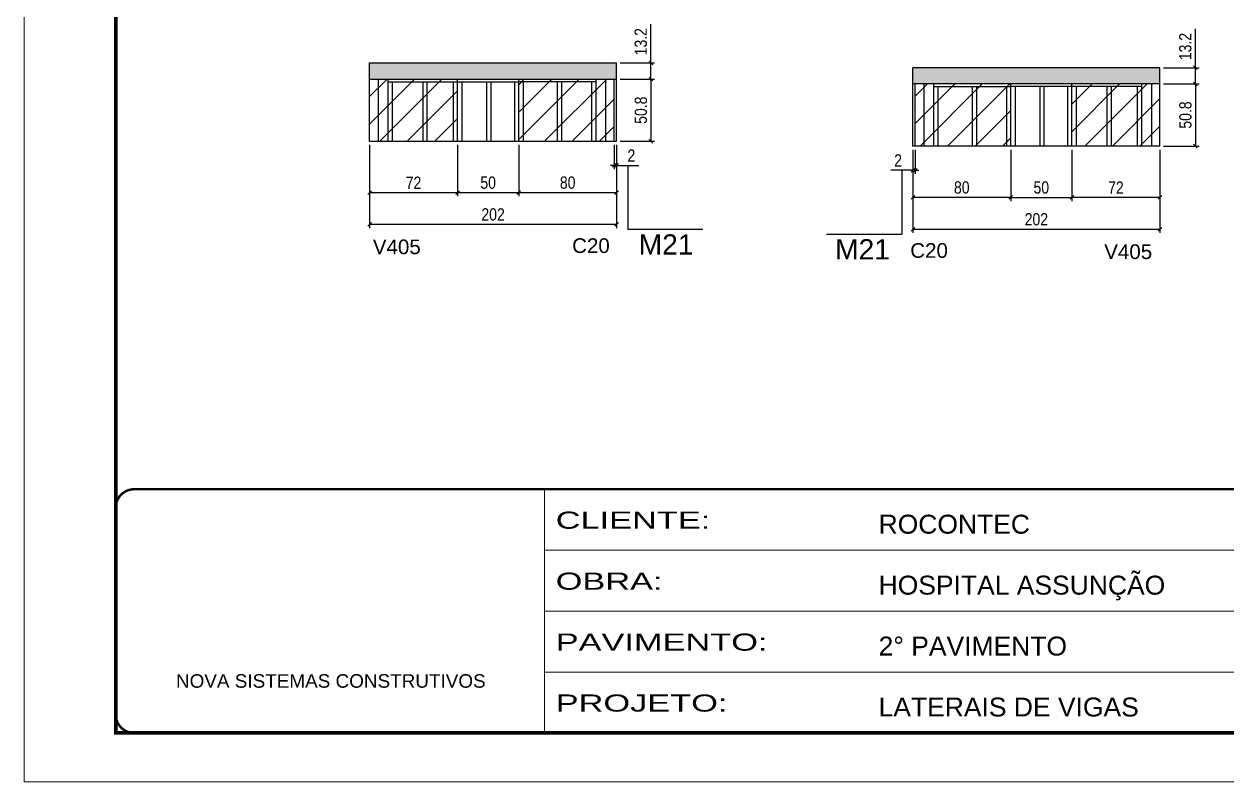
# Model space of a CAD drawing. Extents: x 137137 to 143418, y 10464 to 34486.
# Drawn here: x 138722 to 139706, y 18504 to 19124 of the extents above; entities that cross this region are included whole.
import ezdxf

# ---------------------------------------------------------------- set-up
doc = ezdxf.new("R2010")
doc.units = 0
doc.linetypes.add('CONTINUO', pattern=[0])
doc.linetypes.add('DASHED', pattern=[0.75, 0.5, -0.25])
for name, color, linetype in [('5', 5, 'Continuous'), ('COTA', 241, 'Continuous'), ('NOMENCLATURA', 7, 'Continuous'), ('Painéis', 200, 'Continuous'), ('Reaproveitamento', 251, 'Continuous'), ('SARR_2.2x7', 40, 'Continuous'), ('SARR_3.5x7', 81, 'Continuous')]:
    doc.layers.add(name, color=color, linetype=linetype)
doc.layers.add('Folhas', color=255, linetype='Continuous', lineweight=9)
doc.layers.add('SARRAFO DE PRESSAO', color=251, linetype='DASHED', lineweight=9)
doc.styles.add('ARIAL', font='arial.ttf')
doc.styles.add('COTA TECNICA', font='techl___.ttf', dxfattribs={"height": 10})
doc.styles.get("Standard").update_dxf_attribs({"font": 'arial.ttf'})
doc.styles.add('Tecnologia', font='')
doc.styles.get('Tecnologia').set_extended_font_data('Forgotten Futurist')
doc.dimstyles.new('PAINEL', dxfattribs={"dimtxt": 10, "dimasz": 3, "dimexe": 3, "dimexo": 3, "dimgap": 3, "dimtad": 1, "dimdec": 1, "dimzin": 12, "dimdsep": 46, "dimtxsty": 'COTA TECNICA', "dimblk1": 'OBLIQUE', "dimblk2": 'OBLIQUE', "dimsah": 1, "dimcen": 0.9, "dimclrd": 4, "dimclre": 4, "dimclrt": 240, "dimadec": 1, "dimazin": 3, "dimtfac": 1, "dimtdec": 1, "dimtmove": 0, "dimatfit": 3, "dimfxl": 1, "dimtolj": 1, "dimtzin": 12, "dimarcsym": 0})
pattern_1 = [(45, (-1585, -4e-12), (-11.2253202, 11.2253202), [])]
pattern_2 = [(45, (-1745.404, -4e-12), (-11.2253202, 11.2253202), [])]

# ---------------------------------------------------------------- blocks, each defined once
blk = doc.blocks.new('9999999999')
at = {"color": 30, "linetype": 'CONTINUO'}
for p, q in [((98564.56, 34230.21), (98564.56, 34429.45)), ((98564.56, 34379.64), (99583.98, 34379.64)), ((98564.56, 34329.83), (99487.98, 34329.83)), ((98564.56, 34280.02), (99487.98, 34280.02))]:
    blk.add_line(p, q, dxfattribs=at)
at = {"color": 30, "linetype": 'CONTINUO', "const_width": 2}
blk.add_lwpolyline([(99583.98, 34230.21), (99583.98, 34414.45, 0.414214), (99568.98, 34429.45), (98228.98, 34429.45, 0.414214), (98213.98, 34414.45), (98213.98, 34245.21, 0.414214), (98228.98, 34230.21), (99583.98, 34230.21)], format="xyb", dxfattribs=at)
at = {"layer": 'Folhas'}
blk.add_lwpolyline([(98138.98, 34190.21), (99623.98, 34190.21), (99623.98, 35240.21), (98138.98, 35240.21)], close=True, dxfattribs=at)
at = {"layer": 'Folhas', "color": 30, "const_width": 3}
blk.add_lwpolyline([(98213.98, 34230.21), (99583.98, 34230.21), (99583.98, 35200.21), (98213.98, 35200.21)], close=True, dxfattribs=at)
at = {"color": 7, "linetype": 'Continuous', "ltscale": 5, "style": 'ARIAL'}
for s, height, p in [('ROCONTEC', 15.483, (98837.68, 34393.13)), ('HOSPITAL ASSUNÇÃO', 15.4829, (98837.68, 34343.32)), ('2° PAVIMENTO', 15.4829, (98837.68, 34293.51)), ('NOVA SISTEMAS CONSTRUTIVOS', 11.0592, (98263.19, 34267.21)), ('LATERAIS DE VIGAS', 15.4829, (98837.68, 34243.7))]:
    blk.add_text(s, height=height, dxfattribs=at).set_placement(p)
at = {"layer": 'Folhas', "color": 7, "style": 'Tecnologia', "width": 1.5}
for s, p in [('CLIENTE:', (98573.65, 34397.17)), ('OBRA:', (98573.65, 34347.31)), ('PAVIMENTO:', (98573.65, 34297.5)), ('PROJETO:', (98573.65, 34247.69))]:
    blk.add_text(s, height=14, dxfattribs=at).set_placement(p)
blk = doc.blocks.new('_Oblique')
at = {"color": 0, "linetype": 'ByBlock', "lineweight": -2}
blk.add_line((-0.5, -0.5), (0.5, 0.5), dxfattribs=at)
blk = doc.blocks.new('*D1901')
at = {"layer": 'COTA', "color": 4, "lineweight": -2, "ltscale": 25, "transparency": 16777216}
for p, q in [((139004.74, 19024.95), (139004.74, 18956.99)), ((139206.78, 19024.95), (139206.78, 18956.99)), ((139206.78, 18959.99), (139004.74, 18959.99))]:
    blk.add_line(p, q, dxfattribs=at)
at = {"layer": 'Defpoints', "color": 0, "ltscale": 25, "transparency": 16777216}
for p in [(139004.74, 19027.95), (139206.78, 19027.95), (139004.74, 18959.99)]:
    blk.add_point(p, dxfattribs=at)
at = {"layer": 'COTA', "color": 4, "lineweight": -2, "ltscale": 25, "transparency": 16777216, "xscale": 3, "yscale": 3, "zscale": 3, "rotation": 180}
blk.add_blockref('_Oblique', (139004.74, 18959.99), dxfattribs=at)
at = {"layer": 'COTA', "color": 4, "lineweight": -2, "ltscale": 25, "transparency": 16777216, "xscale": 3, "yscale": 3, "zscale": 3}
blk.add_blockref('_Oblique', (139206.78, 18959.99), dxfattribs=at)
at = {"layer": 'COTA', "color": 240, "ltscale": 25, "transparency": 16777216, "insert": (139105.76, 18968.09), "char_height": 10, "attachment_point": 5, "style": 'COTA TECNICA'}
blk.add_mtext('\\A1;202', dxfattribs=at)
blk = doc.blocks.new('*D1902')
at = {"layer": 'COTA', "color": 4, "lineweight": -2, "ltscale": 25, "transparency": 16777216}
for p, q in [((139004.74, 19024.95), (139004.74, 18982.98)), ((139076.74, 19024.95), (139076.74, 18982.98)), ((139004.74, 18985.98), (139076.74, 18985.98))]:
    blk.add_line(p, q, dxfattribs=at)
at = {"layer": 'Defpoints', "color": 0, "ltscale": 25, "transparency": 16777216}
for p in [(139004.74, 19027.95), (139076.74, 19027.95), (139076.74, 18985.98)]:
    blk.add_point(p, dxfattribs=at)
at = {"layer": 'COTA', "color": 4, "lineweight": -2, "ltscale": 25, "transparency": 16777216, "xscale": 3, "yscale": 3, "zscale": 3, "rotation": 180}
blk.add_blockref('_Oblique', (139004.74, 18985.98), dxfattribs=at)
at = {"layer": 'COTA', "color": 4, "lineweight": -2, "ltscale": 25, "transparency": 16777216, "xscale": 3, "yscale": 3, "zscale": 3}
blk.add_blockref('_Oblique', (139076.74, 18985.98), dxfattribs=at)
at = {"layer": 'COTA', "color": 240, "ltscale": 25, "transparency": 16777216, "insert": (139040.74, 18994.05), "char_height": 10, "attachment_point": 5, "style": 'COTA TECNICA'}
blk.add_mtext('\\A1;72', dxfattribs=at)
blk = doc.blocks.new('*D1600')
at = {"layer": 'COTA', "color": 4, "lineweight": -2, "ltscale": 25, "transparency": 16777216}
for p, q in [((139126.74, 19024.95), (139126.74, 18982.98)), ((139206.78, 19024.95), (139206.78, 18982.98)), ((139126.74, 18985.98), (139206.78, 18985.98))]:
    blk.add_line(p, q, dxfattribs=at)
at = {"layer": 'Defpoints', "color": 0, "ltscale": 25, "transparency": 16777216}
for p in [(139126.74, 19027.95), (139206.78, 19027.95), (139206.78, 18985.98)]:
    blk.add_point(p, dxfattribs=at)
at = {"layer": 'COTA', "color": 4, "lineweight": -2, "ltscale": 25, "transparency": 16777216, "xscale": 3, "yscale": 3, "zscale": 3, "rotation": 180}
blk.add_blockref('_Oblique', (139126.74, 18985.98), dxfattribs=at)
at = {"layer": 'COTA', "color": 4, "lineweight": -2, "ltscale": 25, "transparency": 16777216, "xscale": 3, "yscale": 3, "zscale": 3}
blk.add_blockref('_Oblique', (139206.78, 18985.98), dxfattribs=at)
at = {"layer": 'COTA', "color": 240, "ltscale": 25, "transparency": 16777216, "insert": (139166.76, 18994.1), "char_height": 10, "attachment_point": 5, "style": 'COTA TECNICA'}
blk.add_mtext('\\A1;80', dxfattribs=at)
blk = doc.blocks.new('*D1903')
at = {"layer": 'COTA', "color": 4, "lineweight": -2, "ltscale": 25, "transparency": 16777216}
for p, q in [((139209.78, 19078.75), (139237.77, 19078.75)), ((139234.77, 19078.75), (139234.77, 19027.95)), ((139209.78, 19027.95), (139237.77, 19027.95))]:
    blk.add_line(p, q, dxfattribs=at)
at = {"layer": 'Defpoints', "color": 0, "ltscale": 25, "transparency": 16777216}
for p in [(139206.78, 19078.75), (139206.78, 19027.95), (139234.77, 19027.95)]:
    blk.add_point(p, dxfattribs=at)
at = {"layer": 'COTA', "color": 4, "lineweight": -2, "ltscale": 25, "transparency": 16777216, "xscale": 3, "yscale": 3, "zscale": 3}
for p, rotation in [((139234.77, 19078.75), 90), ((139234.77, 19027.95), 270)]:
    blk.add_blockref('_Oblique', p, dxfattribs=dict(at, rotation=rotation))
at = {"layer": 'COTA', "color": 240, "ltscale": 25, "transparency": 16777216, "insert": (139226.64, 19053.35), "char_height": 10, "attachment_point": 5, "rotation": 90, "style": 'COTA TECNICA'}
blk.add_mtext('\\A1;50.8', dxfattribs=at)
blk = doc.blocks.new('*D1904')
at = {"layer": 'COTA', "color": 4, "lineweight": -2, "ltscale": 25, "transparency": 16777216}
for p, q in [((139234.77, 19091.95), (139234.77, 19123.69)), ((139209.78, 19091.95), (139237.77, 19091.95)), ((139234.77, 19078.75), (139234.77, 19091.95)), ((139209.78, 19078.75), (139237.77, 19078.75))]:
    blk.add_line(p, q, dxfattribs=at)
at = {"layer": 'Defpoints', "color": 0, "ltscale": 25, "transparency": 16777216}
for p in [(139206.78, 19091.95), (139234.77, 19091.95), (139206.78, 19078.75)]:
    blk.add_point(p, dxfattribs=at)
at = {"layer": 'COTA', "color": 4, "lineweight": -2, "ltscale": 25, "transparency": 16777216, "xscale": 3, "yscale": 3, "zscale": 3}
for p, rotation in [((139234.77, 19091.95), 90), ((139234.77, 19078.75), 270)]:
    blk.add_blockref('_Oblique', p, dxfattribs=dict(at, rotation=rotation))
at = {"layer": 'COTA', "color": 240, "ltscale": 25, "transparency": 16777216, "insert": (139226.55, 19109.32), "char_height": 10, "attachment_point": 5, "rotation": 90, "style": 'COTA TECNICA'}
blk.add_mtext('\\A1;13.2', dxfattribs=at)
blk = doc.blocks.new('*D1905')
at = {"layer": 'COTA', "color": 4, "lineweight": -2, "ltscale": 25, "transparency": 16777216}
for p, q in [((139204.78, 19024.95), (139204.78, 19005.26)), ((139206.78, 19024.95), (139206.78, 19005.26)), ((139204.78, 19008.26), (139201.78, 19008.26)), ((139204.78, 19008.26), (139206.78, 19008.26)), ((139206.78, 19008.26), (139224.89, 19008.26))]:
    blk.add_line(p, q, dxfattribs=at)
at = {"layer": 'Defpoints', "color": 0, "ltscale": 25, "transparency": 16777216}
for p in [(139204.78, 19027.95), (139206.78, 19027.95), (139206.78, 19008.26)]:
    blk.add_point(p, dxfattribs=at)
at = {"layer": 'COTA', "color": 4, "lineweight": -2, "ltscale": 25, "transparency": 16777216, "xscale": 3, "yscale": 3, "zscale": 3}
blk.add_blockref('_Oblique', (139204.78, 19008.26), dxfattribs=at)
at = {"layer": 'COTA', "color": 4, "lineweight": -2, "ltscale": 25, "transparency": 16777216, "xscale": 3, "yscale": 3, "zscale": 3, "rotation": 180}
blk.add_blockref('_Oblique', (139206.78, 19008.26), dxfattribs=at)
at = {"layer": 'COTA', "color": 240, "ltscale": 25, "transparency": 16777216, "insert": (139218.83, 19016.26), "char_height": 10, "attachment_point": 5, "style": 'COTA TECNICA'}
blk.add_mtext('\\A1;2', dxfattribs=at)
blk = doc.blocks.new('*D1906')
at = {"layer": 'COTA', "color": 4, "lineweight": -2, "ltscale": 25, "transparency": 16777216}
for p, q in [((139448.97, 19021), (139448.97, 18953.03)), ((139651.01, 19021), (139651.01, 18953.03)), ((139448.97, 18956.03), (139651.01, 18956.03))]:
    blk.add_line(p, q, dxfattribs=at)
at = {"layer": 'Defpoints', "color": 0, "ltscale": 25, "transparency": 16777216}
for p in [(139448.97, 19024), (139651.01, 19024), (139651.01, 18956.03)]:
    blk.add_point(p, dxfattribs=at)
at = {"layer": 'COTA', "color": 4, "lineweight": -2, "ltscale": 25, "transparency": 16777216, "xscale": 3, "yscale": 3, "zscale": 3, "rotation": 180}
blk.add_blockref('_Oblique', (139448.97, 18956.03), dxfattribs=at)
at = {"layer": 'COTA', "color": 4, "lineweight": -2, "ltscale": 25, "transparency": 16777216, "xscale": 3, "yscale": 3, "zscale": 3}
blk.add_blockref('_Oblique', (139651.01, 18956.03), dxfattribs=at)
at = {"layer": 'COTA', "color": 240, "ltscale": 25, "transparency": 16777216, "insert": (139549.99, 18964.14), "char_height": 10, "attachment_point": 5, "style": 'COTA TECNICA'}
blk.add_mtext('\\A1;202', dxfattribs=at)
blk = doc.blocks.new('*D1907')
at = {"layer": 'COTA', "color": 4, "lineweight": -2, "ltscale": 25, "transparency": 16777216}
for p, q in [((139579.01, 19021), (139579.01, 18979.02)), ((139651.01, 19021), (139651.01, 18979.02)), ((139651.01, 18982.02), (139579.01, 18982.02))]:
    blk.add_line(p, q, dxfattribs=at)
at = {"layer": 'Defpoints', "color": 0, "ltscale": 25, "transparency": 16777216}
for p in [(139579.01, 19024), (139651.01, 19024), (139579.01, 18982.02)]:
    blk.add_point(p, dxfattribs=at)
at = {"layer": 'COTA', "color": 4, "lineweight": -2, "ltscale": 25, "transparency": 16777216, "xscale": 3, "yscale": 3, "zscale": 3, "rotation": 180}
blk.add_blockref('_Oblique', (139579.01, 18982.02), dxfattribs=at)
at = {"layer": 'COTA', "color": 4, "lineweight": -2, "ltscale": 25, "transparency": 16777216, "xscale": 3, "yscale": 3, "zscale": 3}
blk.add_blockref('_Oblique', (139651.01, 18982.02), dxfattribs=at)
at = {"layer": 'COTA', "color": 240, "ltscale": 25, "transparency": 16777216, "insert": (139615.01, 18990.09), "char_height": 10, "attachment_point": 5, "style": 'COTA TECNICA'}
blk.add_mtext('\\A1;72', dxfattribs=at)
blk = doc.blocks.new('*D1657')
at = {"layer": 'COTA', "color": 4, "lineweight": -2, "ltscale": 25, "transparency": 16777216}
for p, q in [((139448.97, 19021), (139448.97, 18979.02)), ((139529.01, 19021), (139529.01, 18979.02)), ((139529.01, 18982.02), (139448.97, 18982.02))]:
    blk.add_line(p, q, dxfattribs=at)
at = {"layer": 'Defpoints', "color": 0, "ltscale": 25, "transparency": 16777216}
for p in [(139448.97, 19024), (139529.01, 19024), (139448.97, 18982.02)]:
    blk.add_point(p, dxfattribs=at)
at = {"layer": 'COTA', "color": 4, "lineweight": -2, "ltscale": 25, "transparency": 16777216, "xscale": 3, "yscale": 3, "zscale": 3, "rotation": 180}
blk.add_blockref('_Oblique', (139448.97, 18982.02), dxfattribs=at)
at = {"layer": 'COTA', "color": 4, "lineweight": -2, "ltscale": 25, "transparency": 16777216, "xscale": 3, "yscale": 3, "zscale": 3}
blk.add_blockref('_Oblique', (139529.01, 18982.02), dxfattribs=at)
at = {"layer": 'COTA', "color": 240, "ltscale": 25, "transparency": 16777216, "insert": (139488.99, 18990.15), "char_height": 10, "attachment_point": 5, "style": 'COTA TECNICA'}
blk.add_mtext('\\A1;80', dxfattribs=at)
blk = doc.blocks.new('*D1908')
at = {"layer": 'COTA', "color": 4, "lineweight": -2, "ltscale": 25, "transparency": 16777216}
for p, q in [((139448.97, 19021), (139448.97, 19001.3)), ((139450.97, 19021), (139450.97, 19001.3)), ((139448.97, 19004.3), (139430.86, 19004.3)), ((139450.97, 19004.3), (139448.97, 19004.3)), ((139450.97, 19004.3), (139453.97, 19004.3))]:
    blk.add_line(p, q, dxfattribs=at)
at = {"layer": 'Defpoints', "color": 0, "ltscale": 25, "transparency": 16777216}
for p in [(139448.97, 19024), (139450.97, 19024), (139448.97, 19004.3)]:
    blk.add_point(p, dxfattribs=at)
at = {"layer": 'COTA', "color": 4, "lineweight": -2, "ltscale": 25, "transparency": 16777216, "xscale": 3, "yscale": 3, "zscale": 3}
blk.add_blockref('_Oblique', (139448.97, 19004.3), dxfattribs=at)
at = {"layer": 'COTA', "color": 4, "lineweight": -2, "ltscale": 25, "transparency": 16777216, "xscale": 3, "yscale": 3, "zscale": 3, "rotation": 180}
blk.add_blockref('_Oblique', (139450.97, 19004.3), dxfattribs=at)
at = {"layer": 'COTA', "color": 240, "ltscale": 25, "transparency": 16777216, "insert": (139436.92, 19012.3), "char_height": 10, "attachment_point": 5, "style": 'COTA TECNICA'}
blk.add_mtext('\\A1;2', dxfattribs=at)
blk = doc.blocks.new('*D1909')
at = {"layer": 'COTA', "color": 4, "lineweight": -2, "ltscale": 25, "transparency": 16777216}
for p, q in [((139654.01, 19074.8), (139683, 19074.8)), ((139680, 19074.8), (139680, 19024)), ((139654.01, 19024), (139683, 19024))]:
    blk.add_line(p, q, dxfattribs=at)
at = {"layer": 'Defpoints', "color": 0, "ltscale": 25, "transparency": 16777216}
for p in [(139651.01, 19074.8), (139651.01, 19024), (139680, 19024)]:
    blk.add_point(p, dxfattribs=at)
at = {"layer": 'COTA', "color": 4, "lineweight": -2, "ltscale": 25, "transparency": 16777216, "xscale": 3, "yscale": 3, "zscale": 3}
for p, rotation in [((139680, 19074.8), 90), ((139680, 19024), 270)]:
    blk.add_blockref('_Oblique', p, dxfattribs=dict(at, rotation=rotation))
at = {"layer": 'COTA', "color": 240, "ltscale": 25, "transparency": 16777216, "insert": (139671.87, 19049.4), "char_height": 10, "attachment_point": 5, "rotation": 90, "style": 'COTA TECNICA'}
blk.add_mtext('\\A1;50.8', dxfattribs=at)
blk = doc.blocks.new('*D1910')
at = {"layer": 'COTA', "color": 4, "lineweight": -2, "ltscale": 25, "transparency": 16777216}
for p, q in [((139680, 19088), (139680, 19119.73)), ((139654.01, 19088), (139683, 19088)), ((139680, 19074.8), (139680, 19088)), ((139654.01, 19074.8), (139683, 19074.8))]:
    blk.add_line(p, q, dxfattribs=at)
at = {"layer": 'Defpoints', "color": 0, "ltscale": 25, "transparency": 16777216}
for p in [(139651.01, 19088), (139680, 19088), (139651.01, 19074.8)]:
    blk.add_point(p, dxfattribs=at)
at = {"layer": 'COTA', "color": 4, "lineweight": -2, "ltscale": 25, "transparency": 16777216, "xscale": 3, "yscale": 3, "zscale": 3}
for p, rotation in [((139680, 19088), 90), ((139680, 19074.8), 270)]:
    blk.add_blockref('_Oblique', p, dxfattribs=dict(at, rotation=rotation))
at = {"layer": 'COTA', "color": 240, "ltscale": 25, "transparency": 16777216, "insert": (139671.78, 19105.36), "char_height": 10, "attachment_point": 5, "rotation": 90, "style": 'COTA TECNICA'}
blk.add_mtext('\\A1;13.2', dxfattribs=at)
blk = doc.blocks.new('*D1911')
at = {"layer": 'COTA', "color": 4, "lineweight": -2, "ltscale": 25, "transparency": 16777216}
for p, q in [((139076.74, 19024.95), (139076.74, 18982.98)), ((139126.74, 19024.95), (139126.74, 18982.98)), ((139076.74, 18985.98), (139126.74, 18985.98))]:
    blk.add_line(p, q, dxfattribs=at)
at = {"layer": 'Defpoints', "color": 0, "ltscale": 25, "transparency": 16777216}
for p in [(139076.74, 19027.95), (139126.74, 19027.95), (139126.74, 18985.98)]:
    blk.add_point(p, dxfattribs=at)
at = {"layer": 'COTA', "color": 4, "lineweight": -2, "ltscale": 25, "transparency": 16777216, "xscale": 3, "yscale": 3, "zscale": 3, "rotation": 180}
blk.add_blockref('_Oblique', (139076.74, 18985.98), dxfattribs=at)
at = {"layer": 'COTA', "color": 4, "lineweight": -2, "ltscale": 25, "transparency": 16777216, "xscale": 3, "yscale": 3, "zscale": 3}
blk.add_blockref('_Oblique', (139126.74, 18985.98), dxfattribs=at)
at = {"layer": 'COTA', "color": 240, "ltscale": 25, "transparency": 16777216, "insert": (139101.74, 18994.09), "char_height": 10, "attachment_point": 5, "style": 'COTA TECNICA'}
blk.add_mtext('\\A1;50', dxfattribs=at)
blk = doc.blocks.new('*D1658')
at = {"layer": 'COTA', "color": 4, "lineweight": -2, "ltscale": 25, "transparency": 16777216}
for p, q in [((139529.01, 19021), (139529.01, 18979.02)), ((139579.01, 19021), (139579.01, 18979.02)), ((139529.01, 18982.02), (139579.01, 18982.02))]:
    blk.add_line(p, q, dxfattribs=at)
at = {"layer": 'Defpoints', "color": 0, "ltscale": 25, "transparency": 16777216}
for p in [(139529.01, 19024), (139579.01, 19024), (139579.01, 18982.02)]:
    blk.add_point(p, dxfattribs=at)
at = {"layer": 'COTA', "color": 4, "lineweight": -2, "ltscale": 25, "transparency": 16777216, "xscale": 3, "yscale": 3, "zscale": 3, "rotation": 180}
blk.add_blockref('_Oblique', (139529.01, 18982.02), dxfattribs=at)
at = {"layer": 'COTA', "color": 4, "lineweight": -2, "ltscale": 25, "transparency": 16777216, "xscale": 3, "yscale": 3, "zscale": 3}
blk.add_blockref('_Oblique', (139579.01, 18982.02), dxfattribs=at)
at = {"layer": 'COTA', "color": 240, "ltscale": 25, "transparency": 16777216, "insert": (139554.01, 18990.13), "char_height": 10, "attachment_point": 5, "style": 'COTA TECNICA'}
blk.add_mtext('\\A1;50', dxfattribs=at)

msp = doc.modelspace()

# ---------------------------------------------------------------- hatches: boundary and pattern name
at = {"layer": 'COTA', "linetype": 'ByBlock'}
h = msp.add_hatch(dxfattribs=at)
h.set_pattern_fill('AR-CONC', color=256, scale=0.03)
h.set_pattern_definition([(50, (-370.7545, -14100.6727), (5.46554007, -0.47817257), [0.5715, -6.2865]), (355, (-370.7545, -14100.6727), (-1.05730264, 5.73170536), [0.4572, -5.02921753]), (100.4514447, (-370.299, -14100.7125), (4.40823741, 5.25353256), [0.48570026, -5.34270734]), (46.1842, (-370.7545, -14099.149), (8.13237123, -1.26126984), [0.85725, -9.42975]), (96.6355576, (-370.077, -14099.254), (7.122124, 7.42278374), [0.7285507, -8.01406824]), (351.184151, (-370.7545, -14099.149), (7.122124, 7.42278374), [0.685799, -7.54379196]), (21, (-369.9925, -14099.5297), (4.54843174, -3.06795595), [0.5715, -6.2865]), (326, (-369.9925, -14099.5297), (1.85406085, 5.52563898), [0.4572, -5.0292]), (71.451445, (-369.6135, -14099.7853), (6.40249258, 2.45768307), [0.48570026, -5.34269813]), (37.5, (-370.7545, -14100.6727), (0.092658098, 2.536651166), [0, -4.96824, 0, -5.1054, 0, -5.04825]), (7.5, (-370.7545, -14100.6727), (2.004589875, 3.005417245), [0, -2.91084, 0, -4.85394, 0, -1.92405]), (327.5, (-372.4538, -14100.6727), (4.067717855, -0.17186232), [0, -1.905, 0, -5.9436, 0, -7.8867]), (317.5, (-373.2158, -14100.6727), (4.44387544, 0.76279473), [0, -2.4765, 0, -3.94716, 0, -5.6007])])
h.paths.add_polyline_path([(139206.78, 19078.75), (139206.78, 19091.95), (139004.74, 19091.95), (139004.74, 19078.75)])
h = msp.add_hatch(dxfattribs=at)
h.set_pattern_fill('AR-CONC', color=256, scale=0.03)
h.set_pattern_definition([(50, (73.4816, -14104.628), (5.46554007, -0.47817257), [0.5715, -6.2865]), (355, (73.4816, -14104.628), (-1.05730264, 5.73170536), [0.4572, -5.02921753]), (100.4514447, (73.937, -14104.668), (4.40823741, 5.25353256), [0.48570026, -5.34270734]), (46.1842, (73.4816, -14103.104), (8.13237123, -1.26126984), [0.85725, -9.42975]), (96.6355576, (74.159, -14103.209), (7.122124, 7.42278374), [0.7285507, -8.01406824]), (351.184151, (73.482, -14103.104), (7.122124, 7.42278374), [0.685799, -7.54379196]), (21, (74.2436, -14103.485), (4.54843174, -3.06795595), [0.5715, -6.2865]), (326, (74.2436, -14103.485), (1.85406085, 5.52563898), [0.4572, -5.0292]), (71.451445, (74.6226, -14103.7407), (6.40249258, 2.45768307), [0.48570026, -5.34269813]), (37.5, (73.4816, -14104.628), (0.092658098, 2.536651166), [0, -4.96824, 0, -5.1054, 0, -5.04825]), (7.5, (73.4816, -14104.628), (2.004589875, 3.005417245), [0, -2.91084, 0, -4.85394, 0, -1.92405]), (327.5, (71.7824, -14104.628), (4.067717855, -0.17186232), [0, -1.905, 0, -5.9436, 0, -7.8867]), (317.5, (71.0204, -14104.628), (4.44387544, 0.76279473), [0, -2.4765, 0, -3.94716, 0, -5.6007])])
h.paths.add_polyline_path([(139651.01, 19074.8), (139651.01, 19088), (139448.97, 19088), (139448.97, 19074.8)])
at = {"layer": 'Reaproveitamento', "ltscale": 25}
h = msp.add_hatch(dxfattribs=at)
h.set_pattern_fill('ANSI31', color=256, scale=5)
h.set_pattern_definition(pattern_1)
h.paths.add_polyline_path([(139076.74, 19027.95), (139076.74, 19078.75), (139004.74, 19078.75), (139004.74, 19027.95)])
h = msp.add_hatch(dxfattribs=at)
h.set_pattern_fill('ANSI31', color=256, scale=5)
h.set_pattern_definition(pattern_1)
h.paths.add_polyline_path([(139204.78, 19027.95), (139204.78, 19078.75), (139126.74, 19078.75), (139126.74, 19027.95)])
h = msp.add_hatch(dxfattribs=at)
h.set_pattern_fill('ANSI31', color=256, scale=5)
h.set_pattern_definition(pattern_2)
h.paths.add_polyline_path([(139529.01, 19024), (139529.01, 19074.8), (139450.97, 19074.8), (139450.97, 19024)])
h = msp.add_hatch(dxfattribs=at)
h.set_pattern_fill('ANSI31', color=256, scale=5)
h.set_pattern_definition(pattern_2)
h.paths.add_polyline_path([(139651.01, 19024), (139651.01, 19074.8), (139579.01, 19074.8), (139579.01, 19024)])

# ---------------------------------------------------------------- linework, layer by layer
at = {"layer": 'COTA', "linetype": 'ByBlock'}
for p, q in [((139004.74, 19091.95), (139206.78, 19091.95)), ((139004.74, 19078.75), (139004.74, 19091.95)), ((139206.78, 19078.75), (139206.78, 19091.95)), ((139651.01, 19088), (139448.97, 19088)), ((139448.97, 19074.8), (139448.97, 19088)), ((139651.01, 19074.8), (139651.01, 19088))]:
    msp.add_line(p, q, dxfattribs=at)
at = {"layer": 'NOMENCLATURA', "linetype": 'Continuous'}
for p, q in [((139215.83, 19008.26), (139215.83, 18955.86)), ((139439.92, 19004.3), (139439.92, 18951.9)), ((139277.32, 18955.86), (139215.83, 18955.86)), ((139378.43, 18951.9), (139439.92, 18951.9))]:
    msp.add_line(p, q, dxfattribs=at)
at = {"layer": 'Painéis'}
for p, q in [((139004.74, 19078.75), (139206.78, 19078.75)), ((139651.01, 19074.8), (139448.97, 19074.8)), ((139004.74, 19027.95), (139206.78, 19027.95)), ((139651.01, 19024), (139448.97, 19024))]:
    msp.add_line(p, q, dxfattribs=at)
at = {"layer": 'Painéis', "ltscale": 25}
for p, q in [((139004.74, 19027.95), (139004.74, 19078.75)), ((139076.74, 19027.95), (139076.74, 19078.75)), ((139126.74, 19027.95), (139126.74, 19078.75)), ((139204.78, 19027.95), (139204.78, 19078.75)), ((139206.78, 19027.95), (139206.78, 19078.75)), ((139448.97, 19024), (139448.97, 19074.8)), ((139450.97, 19024), (139450.97, 19074.8)), ((139529.01, 19024), (139529.01, 19074.8)), ((139579.01, 19024), (139579.01, 19074.8)), ((139651.01, 19024), (139651.01, 19074.8))]:
    msp.add_line(p, q, dxfattribs=at)
at = {"layer": 'SARR_2.2x7', "linetype": 'Continuous'}
for p, q in [((139011.74, 19078.75), (139011.74, 19027.95)), ((139019.74, 19076.55), (139076.74, 19076.55)), ((139076.74, 19076.55), (139126.74, 19076.55)), ((139189.78, 19076.55), (139126.74, 19076.55)), ((139197.78, 19078.75), (139197.78, 19027.95)), ((139457.97, 19074.8), (139457.97, 19024)), ((139465.97, 19072.6), (139529.01, 19072.6)), ((139579.01, 19072.6), (139529.01, 19072.6)), ((139636.01, 19072.6), (139579.01, 19072.6)), ((139644.01, 19074.8), (139644.01, 19024))]:
    msp.add_line(p, q, dxfattribs=at)
at = {"layer": 'SARR_3.5x7'}
for p, q in [((139019.74, 19078.75), (139019.74, 19027.95)), ((139023.24, 19076.55), (139023.24, 19027.95)), ((139048.24, 19076.55), (139048.24, 19027.95)), ((139051.74, 19076.55), (139051.74, 19027.95)), ((139073.24, 19076.55), (139073.24, 19027.95)), ((139080.24, 19076.55), (139080.24, 19027.95)), ((139100.37, 19076.55), (139100.37, 19027.95)), ((139103.87, 19076.55), (139103.87, 19027.95)), ((139123.24, 19076.55), (139123.24, 19027.95)), ((139130.24, 19076.55), (139130.24, 19027.95)), ((139158.26, 19076.55), (139158.26, 19027.95)), ((139161.76, 19076.55), (139161.76, 19027.95)), ((139186.28, 19076.55), (139186.28, 19027.95)), ((139189.78, 19078.75), (139189.78, 19027.95)), ((139465.97, 19074.8), (139465.97, 19024)), ((139469.47, 19072.6), (139469.47, 19024)), ((139497.49, 19072.6), (139497.49, 19024)), ((139500.99, 19072.6), (139500.99, 19024)), ((139525.51, 19072.6), (139525.51, 19024)), ((139532.51, 19072.6), (139532.51, 19024)), ((139552.68, 19072.6), (139552.68, 19024)), ((139556.18, 19072.6), (139556.18, 19024)), ((139575.51, 19072.6), (139575.51, 19024)), ((139582.51, 19072.6), (139582.51, 19024)), ((139607.51, 19072.6), (139607.51, 19024)), ((139611.01, 19072.6), (139611.01, 19024)), ((139632.51, 19072.6), (139632.51, 19024)), ((139636.01, 19074.8), (139636.01, 19024))]:
    msp.add_line(p, q, dxfattribs=at)

# ---------------------------------------------------------------- block references
at = {"layer": 'SARRAFO DE PRESSAO', "color": 6, "linetype": 'ByBlock'}
msp.add_blockref('9999999999', (40583.31, -15685.91), dxfattribs=at)

# ---------------------------------------------------------------- texts
at = {"layer": '5', "linetype": 'Continuous'}
for s, rotation, p in [('V405', 359.99996, (139007.48, 18935.66)), ('C20', 359.99996, (139170.42, 18936.64)), ('C20', 0.00004, (139446.88, 18932.68)), ('V405', 0.00004, (139605.48, 18931.7))]:
    msp.add_text(s, height=12, rotation=rotation, dxfattribs=at).set_placement(p)
at = {"layer": 'NOMENCLATURA', "linetype": 'Continuous'}
for p in [(139224.82, 18935.37), (139385.43, 18931.42)]:
    msp.add_text('M21', height=16.5, dxfattribs=at).set_placement(p)

# ---------------------------------------------------------------- dimensions: what is measured, and where the dimension line sits
at = {"layer": 'COTA', "ltscale": 25}
for base, p1, p2, angle, picture, middle in [((139234.77, 19091.95), (139206.78, 19078.75), (139206.78, 19091.95), 90, '*D1904', (139226.55, 19109.32)), ((139680, 19088), (139651.01, 19074.8), (139651.01, 19088), 90, '*D1910', (139671.78, 19105.36)), ((139234.77, 19027.95), (139206.78, 19078.75), (139206.78, 19027.95), 90, '*D1903', (139226.64, 19053.35)), ((139680, 19024), (139651.01, 19074.8), (139651.01, 19024), 90, '*D1909', (139671.87, 19049.4)), ((139448.97, 19004.3), (139450.97, 19024), (139448.97, 19024), 180, '*D1908', (139436.92, 19012.3)), ((139651.01, 18956.03), (139448.97, 19024), (139651.01, 19024), 180, '*D1906', (139549.99, 18964.14)), ((139579.01, 18982.02), (139651.01, 19024), (139579.01, 19024), 180, '*D1907', (139615.01, 18990.09))]:
    dim = msp.add_linear_dim(base=base, p1=p1, p2=p2, angle=angle, dimstyle='PAINEL', dxfattribs=at)
    dim.commit()
    dim.dimension.update_dxf_attribs({"geometry": picture, "text_midpoint": middle})
for base, p1, p2, picture, middle in [((139004.74, 18959.99), (139206.78, 19027.95), (139004.74, 19027.95), '*D1901', (139105.76, 18968.09)), ((139076.74, 18985.98), (139004.74, 19027.95), (139076.74, 19027.95), '*D1902', (139040.74, 18994.05)), ((139126.74, 18985.98), (139076.74, 19027.95), (139126.74, 19027.95), '*D1911', (139101.74, 18994.09)), ((139206.78, 19008.26), (139204.78, 19027.95), (139206.78, 19027.95), '*D1905', (139218.83, 19016.26)), ((139579.01, 18982.02), (139529.01, 19024), (139579.01, 19024), '*D1658', (139554.01, 18990.13))]:
    dim = msp.add_linear_dim(base=base, p1=p1, p2=p2, dimstyle='PAINEL', dxfattribs=at)
    dim.commit()
    dim.dimension.update_dxf_attribs({"geometry": picture, "text_midpoint": middle})
dim = msp.add_linear_dim(base=(139206.78, 18985.98), p1=(139126.74, 19027.95), p2=(139206.78, 19027.95), dimstyle='PAINEL', override={"dimtmove": 1}, dxfattribs=at)
dim.commit()
dim.dimension.update_dxf_attribs({"geometry": '*D1600', "text_midpoint": (139166.76, 18994.1)})
dim = msp.add_linear_dim(base=(139448.97, 18982.02), p1=(139529.01, 19024), p2=(139448.97, 19024), angle=180, dimstyle='PAINEL', override={"dimtmove": 1}, dxfattribs=at)
dim.commit()
dim.dimension.update_dxf_attribs({"geometry": '*D1657', "text_midpoint": (139488.99, 18990.15)})

doc.saveas('drawing.dxf')
